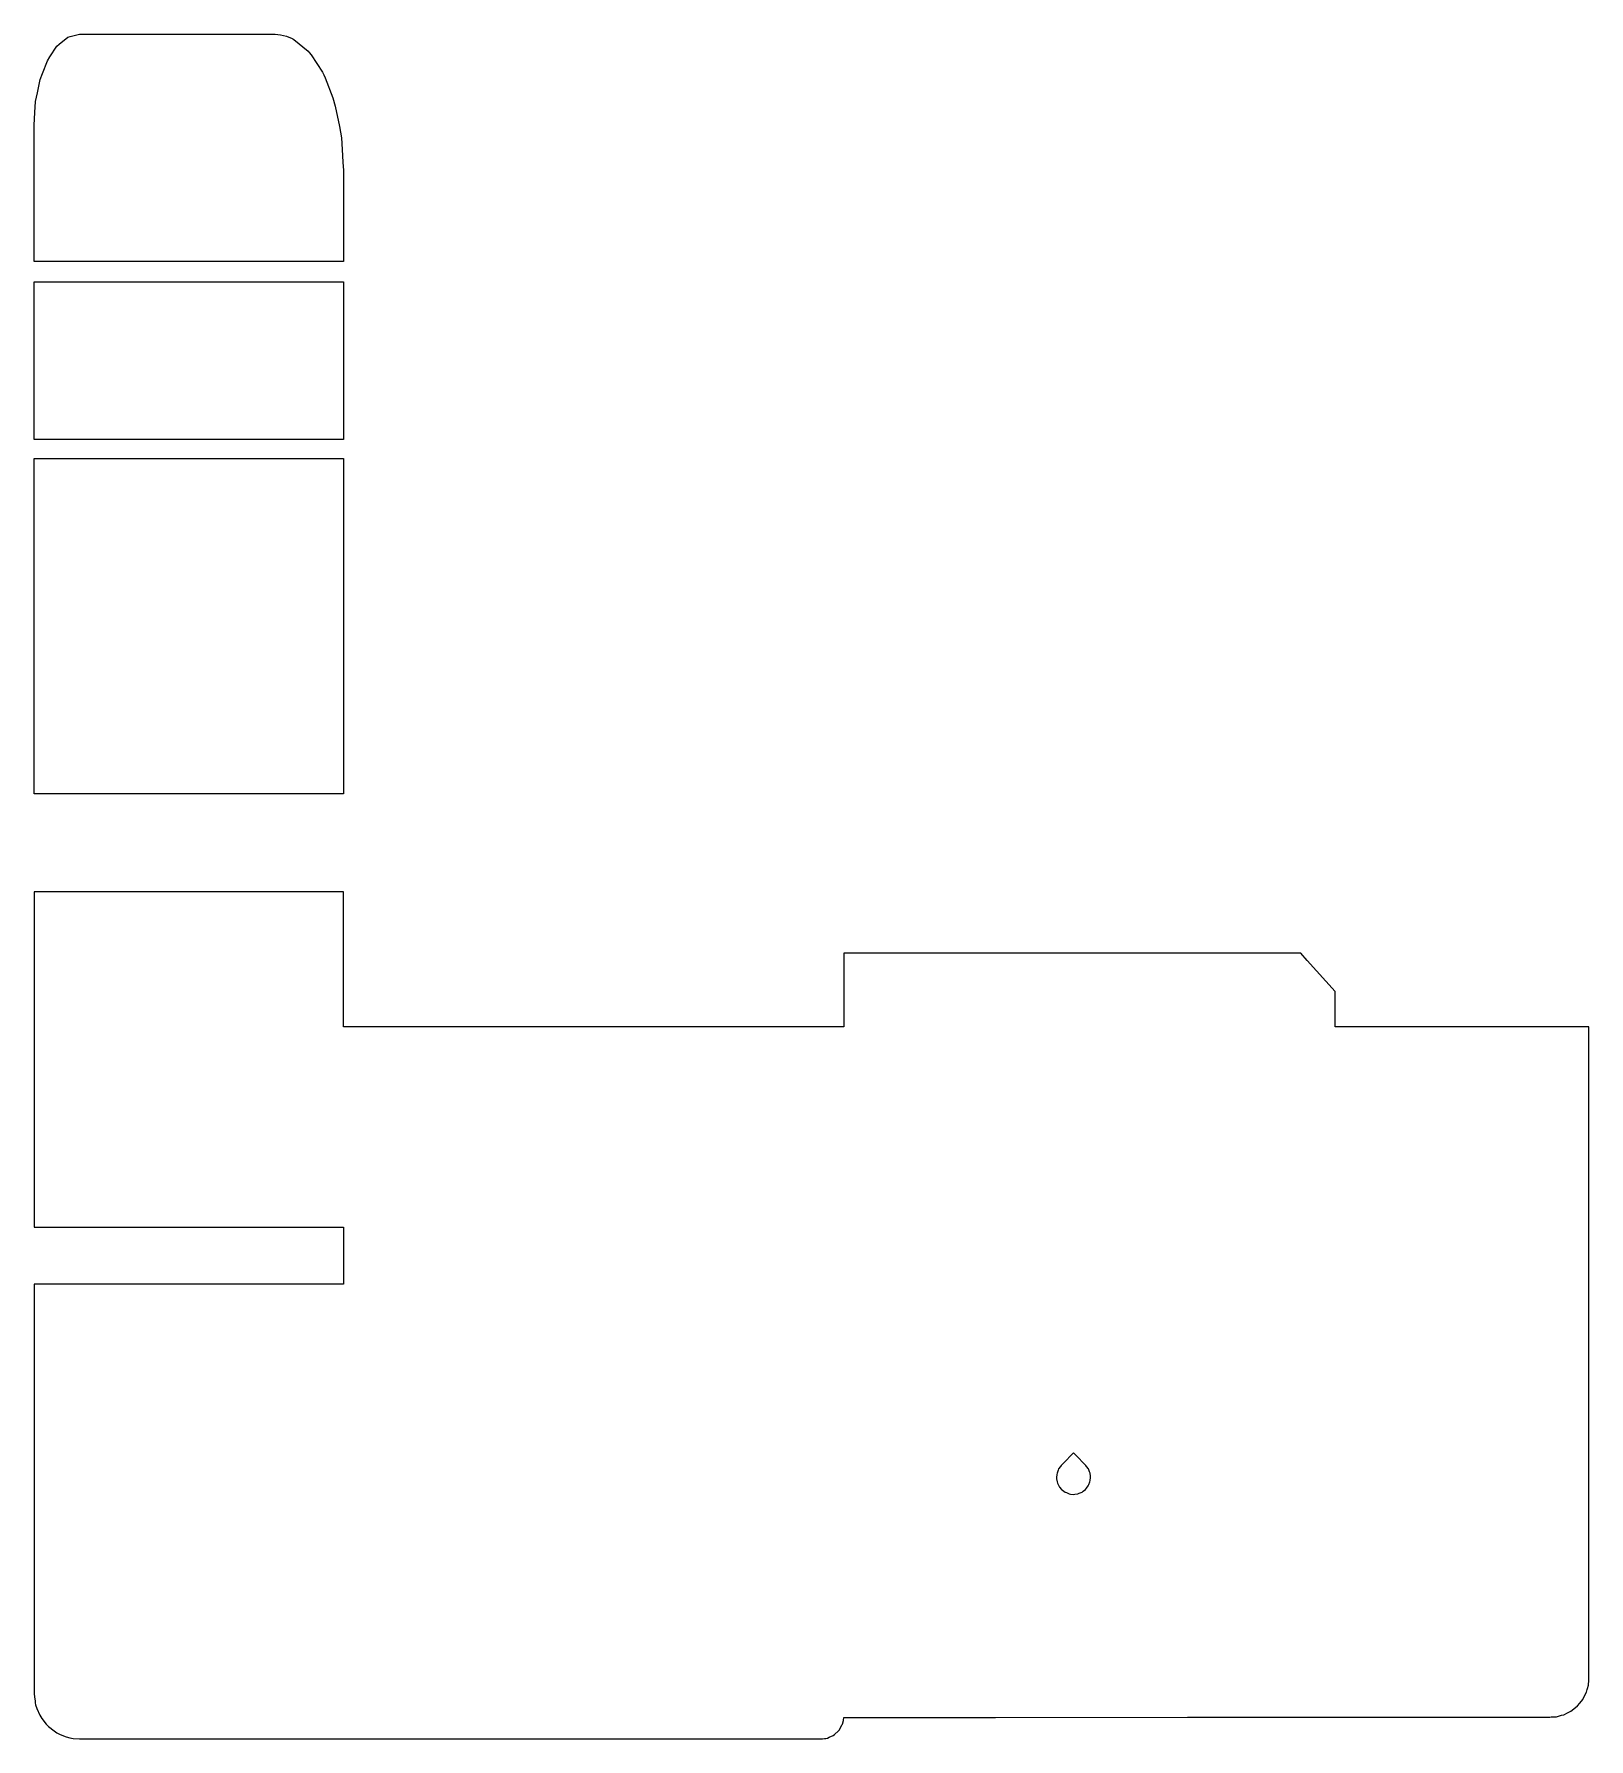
# Model space of a CAD drawing. Header units: metres. Extents: x 2.4 to 70.8, y -16 to 59.
import ezdxf

# ---------------------------------------------------------------- set-up
doc = ezdxf.new("R2010")
doc.units = ezdxf.units.M

msp = doc.modelspace()

# ---------------------------------------------------------------- linework, layer by layer
for p, q in [((3.4, 58.429), (3.509, 58.519)), ((3.509, 58.519), (3.882, 58.829)), ((3.882, 58.829), (3.985, 58.856)), ((3.985, 58.856), (4.4, 58.965)), ((4.4, 58.965), (9.516, 58.965)), ((9.516, 58.965), (13, 58.965)), ((13, 58.965), (13.233, 58.934)), ((13.233, 58.934), (13.502, 58.874)), ((13.502, 58.874), (13.742, 58.774)), ((13.742, 58.774), (13.779, 58.759)), ((13.779, 58.759), (13.817, 58.733)), ((13.817, 58.733), (14.448, 58.213)), ((2.773, 57.238), (2.986, 57.794)), ((2.986, 57.794), (3.098, 57.966)), ((3.098, 57.966), (3.4, 58.429)), ((14.448, 58.213), (14.501, 58.16)), ((14.501, 58.16), (14.58, 58.047)), ((14.58, 58.047), (15.079, 57.286)), ((2.668, 56.965), (2.773, 57.238)), ((15.079, 57.286), (15.081, 57.284)), ((15.081, 57.284), (15.139, 57.171)), ((15.139, 57.171), (15.192, 57.046)), ((15.192, 57.046), (15.532, 56.166)), ((2.468, 56), (2.548, 56.385)), ((2.548, 56.385), (2.668, 56.965)), ((2.4, 54.965), (2.436, 55.515)), ((2.436, 55.515), (2.468, 56)), ((15.532, 56.166), (15.641, 55.798)), ((15.641, 55.798), (15.828, 54.903)), ((2.4, 51.739), (2.4, 54.965)), ((15.828, 54.903), (15.911, 54.406)), ((15.911, 54.406), (15.939, 53.885)), ((15.939, 53.885), (15.979, 53.337)), ((15.979, 53.337), (16, 52.965)), ((16, 52.965), (16, 50.575)), ((16, 52.965), (16, 52.965)), ((2.4, 48.965), (2.4, 51.739)), ((16, 50.575), (16, 48.965)), ((3.808, 48.965), (2.4, 48.965)), ((16, 48.965), (3.808, 48.965)), ((2.4, 44.618), (2.4, 48.068)), ((2.4, 48.068), (14.592, 48.068)), ((14.592, 48.068), (16, 48.068)), ((16, 48.068), (16, 44.481)), ((2.4, 41.14), (2.4, 44.618)), ((16, 44.481), (16, 41.14)), ((16, 44.481), (16, 44.481)), ((14.688, 41.14), (2.4, 41.14)), ((16, 41.14), (14.688, 41.14)), ((2.4, 36.037), (2.4, 40.305)), ((2.4, 40.305), (3.712, 40.305)), ((3.712, 40.305), (16, 40.305)), ((16, 40.305), (16, 32.48)), ((16, 40.305), (16, 40.305)), ((2.4, 32.48), (2.4, 36.037)), ((2.4, 31.453), (2.4, 32.48)), ((16, 32.48), (16, 29.913)), ((2.4, 29.913), (2.4, 31.453)), ((2.4, 27.49), (2.4, 29.913)), ((16, 29.913), (16, 25.552)), ((2.4, 25.552), (2.4, 27.49)), ((9.248, 25.552), (2.4, 25.552)), ((16, 25.552), (9.248, 25.552)), ((9.152, 21.252), (2.4, 21.252)), ((2.4, 21.252), (2.4, 18.874)), ((16, 21.252), (9.152, 21.252)), ((16, 16.891), (16, 21.252)), ((2.4, 18.874), (2.4, 16.891)), ((39.982, 18.544), (38, 18.544)), ((38, 18.544), (38, 15.309)), ((58.1, 18.544), (39.982, 18.544)), ((58.377, 18.235), (58.1, 18.544)), ((59.6, 16.872), (58.377, 18.235)), ((2.4, 16.891), (2.4, 13.842)), ((16, 16.16), (16, 16.891)), ((59.6, 15.309), (59.6, 16.872)), ((16, 15.495), (16, 16.16)), ((16, 15.309), (16, 15.495)), ((23.952, 15.309), (16, 15.309)), ((36.373, 15.309), (23.952, 15.309)), ((38, 15.309), (36.373, 15.309)), ((64.689, 15.309), (59.6, 15.309)), ((68.585, 15.309), (64.689, 15.309)), ((70.752, 15.309), (68.585, 15.309)), ((70.76, 3.384), (70.752, 15.309)), ((2.4, 13.842), (2.4, 13.714)), ((2.4, 13.714), (2.4, 13.563)), ((2.4, 13.563), (2.4, 13.407)), ((2.4, 13.407), (2.4, 13.264)), ((2.4, 13.264), (2.4, 10.86)), ((2.4, 10.86), (2.4, 8.878)), ((2.4, 8.878), (2.4, 6.499)), ((2.4, 6.499), (9.248, 6.499)), ((9.248, 6.499), (16, 6.499)), ((16, 6.499), (16, 4.349)), ((5.475, 4), (2.4, 4)), ((2.4, 4), (2.4, 1.747)), ((16, 4), (5.475, 4)), ((16, 4.349), (16, 4.076)), ((16, 4.076), (16, 4)), ((16, 4.076), (16, 4.076)), ((70.755, 1.863), (70.76, 3.384)), ((2.4, 1.747), (2.4, -10.945)), ((70.76, 0.108), (70.755, 1.863)), ((70.752, -13.341), (70.76, 0.108)), ((48.1, -3.426), (47.651, -3.884)), ((48.187, -3.515), (48.1, -3.426)), ((48.636, -3.973), (48.187, -3.515)), ((47.366, -4.373), (47.35, -4.503)), ((47.374, -4.31), (47.366, -4.373)), ((47.423, -4.188), (47.374, -4.31)), ((47.447, -4.129), (47.423, -4.188)), ((47.526, -4.024), (47.447, -4.129)), ((47.564, -3.973), (47.526, -4.024)), ((47.651, -3.884), (47.564, -3.973)), ((48.674, -4.024), (48.636, -3.973)), ((48.753, -4.129), (48.674, -4.024)), ((48.802, -4.251), (48.753, -4.129)), ((48.826, -4.31), (48.802, -4.251)), ((48.842, -4.44), (48.826, -4.31)), ((48.85, -4.503), (48.842, -4.44)), ((47.35, -4.503), (47.359, -4.566)), ((47.359, -4.566), (47.377, -4.696)), ((47.377, -4.696), (47.401, -4.755)), ((47.401, -4.755), (47.452, -4.876)), ((47.452, -4.876), (47.491, -4.926)), ((47.491, -4.926), (47.572, -5.03)), ((47.572, -5.03), (47.622, -5.068)), ((47.622, -5.068), (47.727, -5.148)), ((47.727, -5.148), (47.785, -5.172)), ((47.785, -5.172), (47.907, -5.222)), ((47.907, -5.222), (47.97, -5.231)), ((47.97, -5.231), (48.1, -5.248)), ((48.1, -5.248), (48.163, -5.24)), ((48.163, -5.24), (48.293, -5.222)), ((48.293, -5.222), (48.352, -5.198)), ((48.352, -5.198), (48.473, -5.148)), ((48.473, -5.148), (48.524, -5.11)), ((48.524, -5.11), (48.628, -5.03)), ((48.628, -5.03), (48.667, -4.98)), ((48.667, -4.98), (48.748, -4.876)), ((48.748, -4.876), (48.772, -4.817)), ((48.772, -4.817), (48.823, -4.696)), ((48.823, -4.696), (48.832, -4.633)), ((48.832, -4.633), (48.85, -4.503)), ((48.85, -4.503), (48.85, -4.503)), ((2.4, -10.945), (2.4, -11.106)), ((2.4, -11.106), (2.4, -11.497)), ((2.4, -11.497), (2.4, -13.991)), ((70.747, -13.573), (70.753, -13.48)), ((70.754, -13.464), (70.752, -13.341)), ((70.753, -13.48), (70.754, -13.464)), ((2.4, -13.991), (2.4, -14)), ((2.4, -14), (2.421, -14.161)), ((2.421, -14.161), (2.442, -14.322)), ((70.489, -14.261), (70.582, -14.082)), ((70.582, -14.082), (70.647, -13.942)), ((70.647, -13.942), (70.688, -13.825)), ((70.688, -13.825), (70.7, -13.783)), ((70.7, -13.783), (70.736, -13.642)), ((70.736, -13.642), (70.738, -13.629)), ((70.738, -13.629), (70.747, -13.573)), ((2.442, -14.322), (2.448, -14.411)), ((2.448, -14.411), (2.464, -14.499)), ((2.464, -14.499), (2.524, -14.666)), ((2.524, -14.666), (2.646, -14.959)), ((2.646, -14.959), (2.736, -15.1)), ((69.337, -15.029), (69.558, -14.958)), ((69.558, -14.958), (69.651, -14.939)), ((69.651, -14.939), (69.819, -14.85)), ((69.819, -14.85), (69.969, -14.781)), ((69.969, -14.781), (70.093, -14.681)), ((70.093, -14.681), (70.259, -14.551)), ((70.259, -14.551), (70.358, -14.428)), ((70.358, -14.428), (70.489, -14.261)), ((2.736, -15.1), (2.926, -15.347)), ((2.926, -15.347), (3.033, -15.458)), ((3.033, -15.458), (3.277, -15.645)), ((3.277, -15.645), (3.402, -15.733)), ((3.402, -15.733), (3.548, -15.801)), ((37.589, -15.802), (37.76, -15.649)), ((37.76, -15.649), (37.789, -15.611)), ((37.789, -15.611), (37.928, -15.37)), ((37.928, -15.37), (37.937, -15.348)), ((37.937, -15.348), (37.982, -15.191)), ((37.982, -15.191), (37.983, -15.181)), ((37.983, -15.181), (37.995, -15.052)), ((37.995, -15.052), (44.673, -15.054)), ((44.673, -15.054), (53.114, -15.038)), ((53.114, -15.038), (56.7, -15.047)), ((56.7, -15.047), (69.049, -15.043)), ((69.049, -15.043), (69.102, -15.033)), ((69.102, -15.033), (69.284, -15.036)), ((69.284, -15.036), (69.322, -15.03)), ((69.322, -15.03), (69.337, -15.029)), ((3.548, -15.801), (3.815, -15.911)), ((3.815, -15.911), (3.969, -15.95)), ((3.969, -15.95), (4.12, -15.976)), ((4.12, -15.976), (4.4, -16)), ((4.4, -16), (9.946, -16)), ((9.946, -16), (21.051, -16)), ((21.051, -16), (26.397, -16)), ((26.397, -16), (34.149, -16)), ((34.149, -16), (37, -16)), ((37, -16), (37.064, -15.997)), ((37.064, -15.997), (37.151, -15.985)), ((37.151, -15.985), (37.215, -15.976)), ((37.215, -15.976), (37.277, -15.961)), ((37.277, -15.961), (37.359, -15.927)), ((37.359, -15.927), (37.534, -15.845)), ((37.534, -15.845), (37.589, -15.802))]:
    msp.add_line(p, q)

doc.saveas('drawing.dxf')
